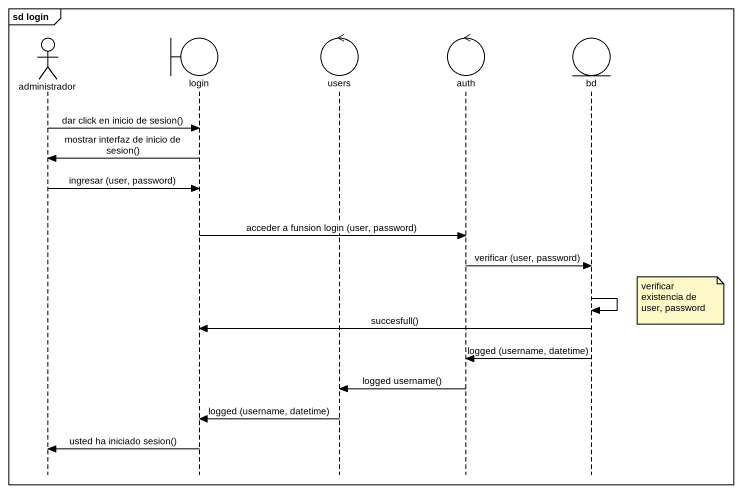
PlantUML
@startuml
mainframe sd login
hide footbox
actor administrador
boundary login
control users
control auth
entity bd

administrador -> login : dar click en inicio de sesion()
login -> administrador : mostrar interfaz de inicio de sesion()
administrador -> login : ingresar (user, password)
login -> auth : acceder a funsion login (user, password)
auth -> bd : verificar (user, password)
bd -> bd
note right of bd : verificar existencia de user, password
bd -> login : succesfull()
bd -> auth : logged (username, datetime)
auth -> users : logged username()
users -> login : logged (username, datetime)
login -> administrador : usted ha iniciado sesion()
@enduml
